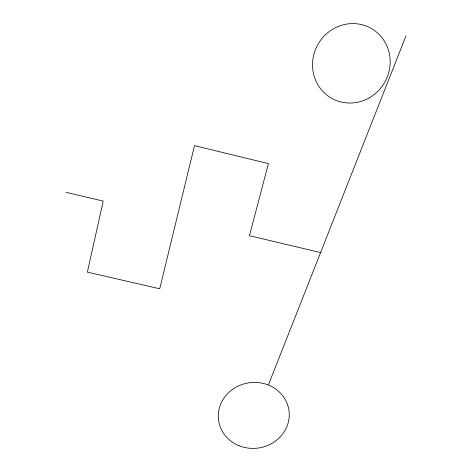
<?xml version="1.0" encoding="UTF-8"?>
<svg xmlns="http://www.w3.org/2000/svg" width="472" height="472" viewBox="0 0 472 472"><rect width="100%" height="100%" fill="white"/><g stroke="black" fill="none" stroke-linecap="round" stroke-linejoin="round"><path stroke-width="0.71" d="M268.55 384.597L405.92 36.037M66.08 192.328L103.22 201.119L87.379 272.126L159.719 288.781L194.517 145.63L268.415 163.613L249.44 235.723L321.178 252.703M369.163 97.893A40.144 38.397 -60.5 0 0 372.314 29.081A40.144 38.397 -60.5 0 0 312.564 62.965A40.144 38.397 -60.5 0 0 369.163 97.893M239.003 445.698A35.536 32.946 -8.2 0 0 289.1 411.596A35.536 32.946 -8.2 0 0 233.221 388.916A35.536 32.946 -8.2 0 0 239.003 445.698"/></g></svg>
